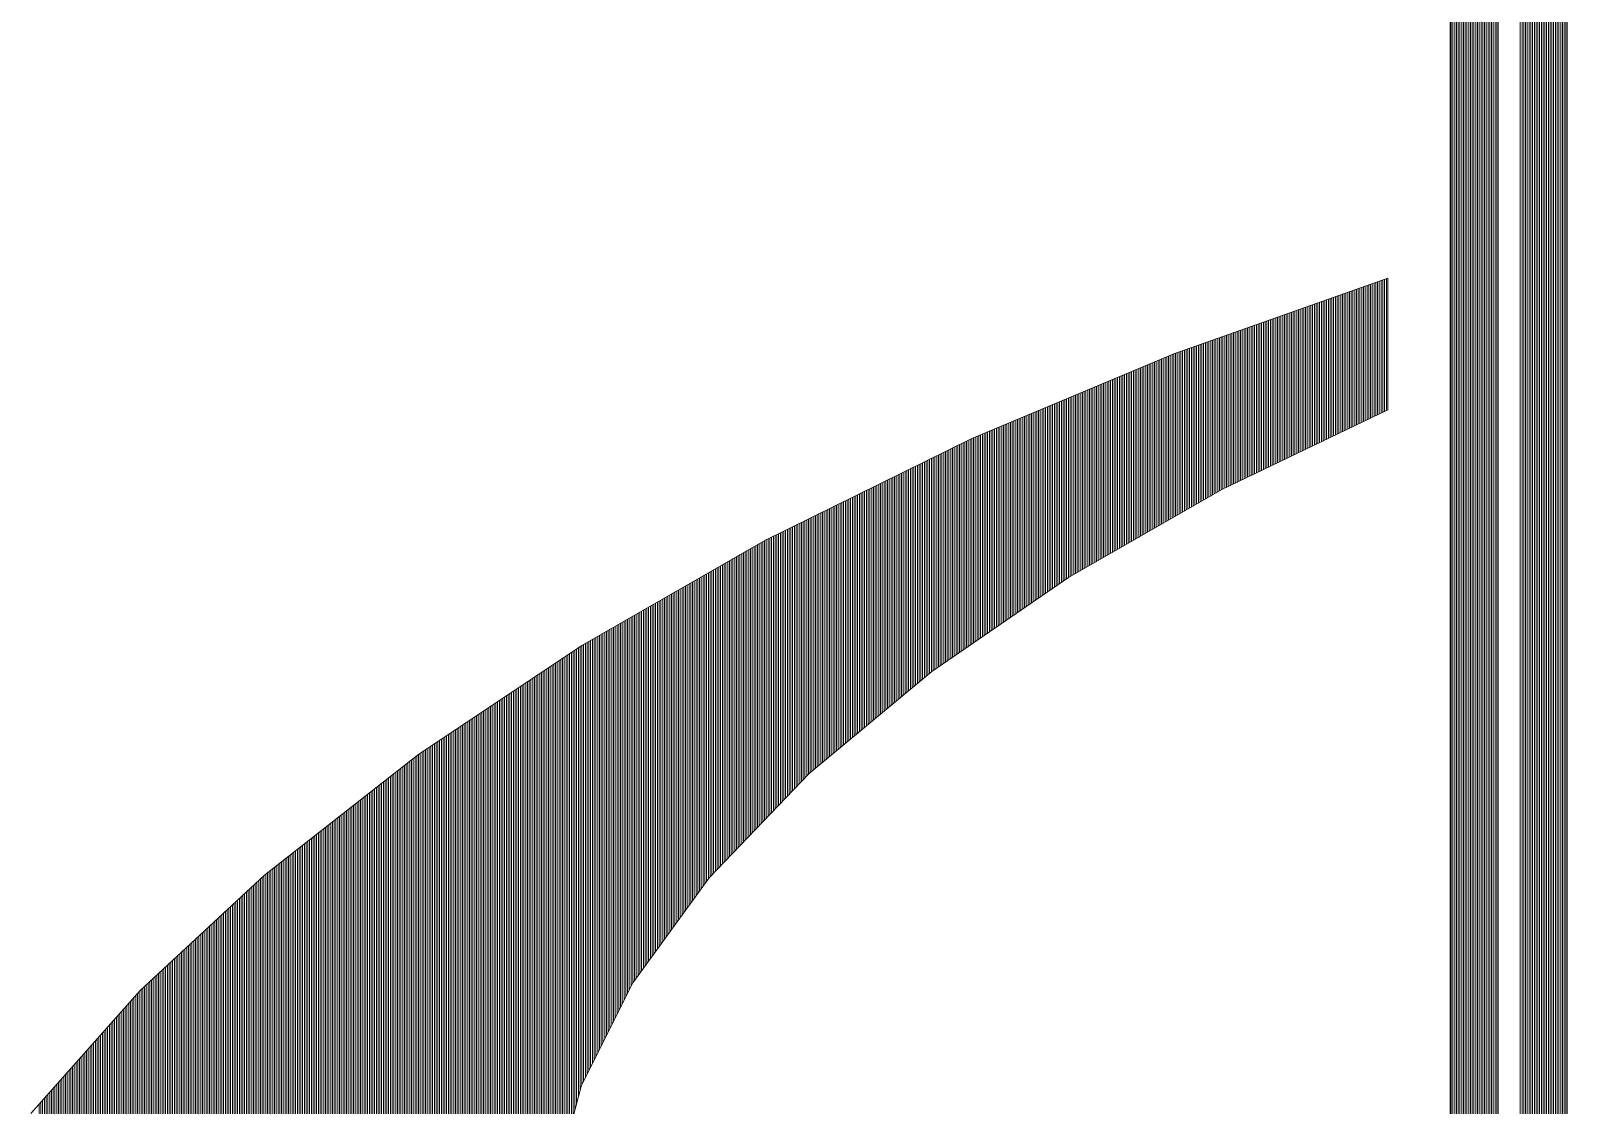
# Model space of a CAD drawing. Header units: millimetres. Extents: x 2 to 846, y 5 to 599.
# Drawn here: x 722.748 to 727.338, y 73.518 to 76.729 of the extents above; entities that cross this region are included whole.
import ezdxf

# ---------------------------------------------------------------- set-up
doc = ezdxf.new("R2010")
doc.units = ezdxf.units.MM
doc.linetypes.add('XKITLINE00', pattern=[0])
doc.layers.add('Outro tipo de objeto', color=7, linetype='Continuous', lineweight=0)

msp = doc.modelspace()

# ---------------------------------------------------------------- linework, layer by layer
at = {"layer": 'Outro tipo de objeto', "color": 5, "linetype": 'XKITLINE00', "lineweight": 0}
for p, q in [((727.3285, 70.2245), (727.3285, 82.806)), ((727.3338, 70.2255), (727.3338, 82.8091)), ((727.3377, 82.8113), (727.3377, 70.2261)), ((727.2498, 70.2111), (727.2498, 82.7605)), ((727.2551, 70.212), (727.2551, 82.7635)), ((727.2603, 70.2129), (727.2603, 82.7665)), ((727.2656, 70.2138), (727.2656, 82.7696)), ((727.2708, 70.2147), (727.2708, 82.7726)), ((727.2761, 70.2155), (727.2761, 82.7757)), ((727.2813, 70.2164), (727.2813, 82.7787)), ((727.2866, 70.2173), (727.2866, 82.7817)), ((727.2918, 70.2182), (727.2918, 82.7848)), ((727.297, 70.2191), (727.297, 82.7878)), ((727.3023, 70.22), (727.3023, 82.7908)), ((727.3075, 70.2209), (727.3075, 82.7939)), ((727.3128, 70.2218), (727.3128, 82.7969)), ((727.318, 70.2227), (727.318, 82.7999)), ((727.3233, 70.2236), (727.3233, 82.803)), ((727.1974, 82.7301), (727.1974, 70.2025)), ((727.2026, 70.2033), (727.2026, 82.7332)), ((727.2078, 70.2042), (727.2078, 82.7362)), ((727.2131, 70.205), (727.2131, 82.7392)), ((727.2183, 70.2059), (727.2183, 82.7423)), ((727.2236, 70.2068), (727.2236, 82.7453)), ((727.2288, 70.2076), (727.2288, 82.7483)), ((727.2341, 70.2085), (727.2341, 82.7514)), ((727.2393, 70.2094), (727.2393, 82.7544)), ((727.2446, 70.2102), (727.2446, 82.7574)), ((727.0905, 70.1856), (727.0905, 82.6683)), ((727.0958, 70.1864), (727.0958, 82.6713)), ((727.101, 70.1872), (727.101, 82.6744)), ((727.1062, 70.188), (727.1062, 82.6774)), ((727.1115, 70.1888), (727.1115, 82.6804)), ((727.1167, 70.1897), (727.1167, 82.6835)), ((727.122, 70.1905), (727.122, 82.6865)), ((727.1272, 70.1913), (727.1272, 82.6895)), ((727.1311, 82.6918), (727.1311, 70.1919)), ((727.0118, 70.1738), (727.0118, 82.6227)), ((727.017, 70.1746), (727.017, 82.6258)), ((727.0223, 70.1753), (727.0223, 82.6288)), ((727.0275, 70.1761), (727.0275, 82.6318)), ((727.0328, 70.1769), (727.0328, 82.6349)), ((727.038, 70.1777), (727.038, 82.6379)), ((727.0433, 70.1785), (727.0433, 82.641)), ((727.0485, 70.1792), (727.0485, 82.644)), ((727.0538, 70.18), (727.0538, 82.647)), ((727.059, 70.1808), (727.059, 82.6501)), ((727.0643, 70.1816), (727.0643, 82.6531)), ((727.0695, 70.1824), (727.0695, 82.6561)), ((727.0748, 70.1832), (727.0748, 82.6592)), ((727.08, 70.184), (727.08, 82.6622)), ((727.0853, 70.1848), (727.0853, 82.6652)), ((726.9876, 82.6087), (726.9876, 70.1703)), ((726.9908, 70.1685), (726.9908, 82.6106)), ((726.9961, 70.1715), (726.9961, 82.6136)), ((727.0013, 70.1723), (727.0013, 82.6167)), ((727.0066, 70.173), (727.0066, 82.6197))]:
    msp.add_line(p, q, dxfattribs=at)
at = {"layer": 'Outro tipo de objeto', "color": 1, "linetype": 'XKITLINE00', "lineweight": 0}
for p, q in [((726.1627, 75.763), (726.8017, 75.9894)), ((726.7342, 75.5633), (726.7342, 75.9655)), ((726.7395, 75.5659), (726.7395, 75.9673)), ((726.7447, 75.5684), (726.7447, 75.9692)), ((726.75, 75.5709), (726.75, 75.971)), ((726.7552, 75.5734), (726.7552, 75.9729)), ((726.7605, 75.5759), (726.7605, 75.9748)), ((726.7657, 75.5785), (726.7657, 75.9766)), ((726.7657, 75.9766), (726.7657, 75.9766)), ((726.7709, 75.581), (726.7709, 75.9785)), ((726.7762, 75.5835), (726.7762, 75.9803)), ((726.7814, 75.586), (726.7814, 75.9822)), ((726.7867, 75.5885), (726.7867, 75.9841)), ((726.7919, 75.591), (726.7919, 75.9859)), ((726.7972, 75.5936), (726.7972, 75.9878)), ((726.7972, 75.9878), (726.7972, 75.9878)), ((726.8017, 75.9894), (726.8017, 75.5957)), ((726.8017, 75.9894), (726.8017, 75.5957)), ((726.603, 75.5004), (726.603, 75.919)), ((726.6083, 75.5029), (726.6083, 75.9209)), ((726.6135, 75.5054), (726.6135, 75.9227)), ((726.6188, 75.5079), (726.6188, 75.9246)), ((726.624, 75.5104), (726.624, 75.9264)), ((726.6293, 75.513), (726.6293, 75.9283)), ((726.6345, 75.5155), (726.6345, 75.9302)), ((726.6398, 75.518), (726.6398, 75.932)), ((726.645, 75.5205), (726.645, 75.9339)), ((726.6503, 75.523), (726.6503, 75.9357)), ((726.6555, 75.5255), (726.6555, 75.9376)), ((726.6608, 75.5281), (726.6608, 75.9394)), ((726.6608, 75.9394), (726.6608, 75.9394)), ((726.666, 75.5306), (726.666, 75.9413)), ((726.6713, 75.5331), (726.6713, 75.9432)), ((726.6765, 75.5356), (726.6765, 75.945)), ((726.6817, 75.5381), (726.6817, 75.9469)), ((726.687, 75.5407), (726.687, 75.9487)), ((726.6922, 75.5432), (726.6922, 75.9506)), ((726.6975, 75.5457), (726.6975, 75.9525)), ((726.7027, 75.5482), (726.7027, 75.9543)), ((726.708, 75.5507), (726.708, 75.9562)), ((726.7132, 75.5533), (726.7132, 75.958)), ((726.7185, 75.5558), (726.7185, 75.9599)), ((726.7237, 75.5583), (726.7237, 75.9618)), ((726.729, 75.5608), (726.729, 75.9636)), ((726.4771, 75.4399), (726.4771, 75.8744)), ((726.4824, 75.4424), (726.4824, 75.8762)), ((726.4876, 75.4449), (726.4876, 75.8781)), ((726.4929, 75.4475), (726.4929, 75.88)), ((726.4981, 75.45), (726.4981, 75.8818)), ((726.5034, 75.8837), (726.5034, 75.8837)), ((726.5034, 75.4525), (726.5034, 75.8837)), ((726.5086, 75.455), (726.5086, 75.8855)), ((726.5138, 75.8874), (726.5138, 75.8874)), ((726.5138, 75.4575), (726.5138, 75.8874)), ((726.5191, 75.46), (726.5191, 75.8893)), ((726.5191, 75.8893), (726.5191, 75.8893)), ((726.5243, 75.4626), (726.5243, 75.8911)), ((726.5296, 75.4651), (726.5296, 75.893)), ((726.5348, 75.4676), (726.5348, 75.8948)), ((726.5401, 75.4701), (726.5401, 75.8967)), ((726.5453, 75.8986), (726.5453, 75.8986)), ((726.5453, 75.4726), (726.5453, 75.8986)), ((726.5506, 75.4752), (726.5506, 75.9004)), ((726.5506, 75.9004), (726.5506, 75.9004)), ((726.5558, 75.4777), (726.5558, 75.9023)), ((726.5611, 75.4802), (726.5611, 75.9041)), ((726.5663, 75.4827), (726.5663, 75.906)), ((726.5663, 75.906), (726.5663, 75.906)), ((726.5716, 75.4852), (726.5716, 75.9078)), ((726.5768, 75.4878), (726.5768, 75.9097)), ((726.5821, 75.4903), (726.5821, 75.9116)), ((726.5873, 75.4928), (726.5873, 75.9134)), ((726.5926, 75.4953), (726.5926, 75.9153)), ((726.5978, 75.4978), (726.5978, 75.9171)), ((726.3459, 75.3769), (726.3459, 75.8279)), ((726.3512, 75.3794), (726.3512, 75.8298)), ((726.3564, 75.382), (726.3564, 75.8316)), ((726.3617, 75.3845), (726.3617, 75.8335)), ((726.3669, 75.387), (726.3669, 75.8354)), ((726.3722, 75.8372), (726.3722, 75.8372)), ((726.3722, 75.3895), (726.3722, 75.8372)), ((726.3774, 75.392), (726.3774, 75.8391)), ((726.3827, 75.8409), (726.3827, 75.8409)), ((726.3827, 75.3945), (726.3827, 75.8409)), ((726.3879, 75.3971), (726.3879, 75.8428)), ((726.3932, 75.3996), (726.3932, 75.8446)), ((726.3984, 75.4021), (726.3984, 75.8465)), ((726.4037, 75.4046), (726.4037, 75.8484)), ((726.4089, 75.4071), (726.4089, 75.8502)), ((726.4142, 75.4097), (726.4142, 75.8521)), ((726.4194, 75.4122), (726.4194, 75.8539)), ((726.4246, 75.4147), (726.4246, 75.8558)), ((726.4299, 75.4172), (726.4299, 75.8577)), ((726.4351, 75.4197), (726.4351, 75.8595)), ((726.4404, 75.4223), (726.4404, 75.8614)), ((726.4456, 75.4248), (726.4456, 75.8632)), ((726.4509, 75.4273), (726.4509, 75.8651)), ((726.4561, 75.4298), (726.4561, 75.867)), ((726.4614, 75.4323), (726.4614, 75.8688)), ((726.4666, 75.4349), (726.4666, 75.8707)), ((726.4719, 75.4374), (726.4719, 75.8725)), ((726.2148, 75.3054), (726.2148, 75.7814)), ((726.22, 75.3084), (726.22, 75.7833)), ((726.2253, 75.3114), (726.2253, 75.7852)), ((726.2305, 75.787), (726.2305, 75.787)), ((726.2305, 75.3145), (726.2305, 75.787)), ((726.2358, 75.3175), (726.2358, 75.7889)), ((726.241, 75.3205), (726.241, 75.7907)), ((726.2463, 75.3235), (726.2463, 75.7926)), ((726.2515, 75.3265), (726.2515, 75.7945)), ((726.2567, 75.3295), (726.2567, 75.7963)), ((726.262, 75.3325), (726.262, 75.7982)), ((726.2672, 75.3355), (726.2672, 75.8)), ((726.2672, 75.8), (726.2672, 75.8)), ((726.2725, 75.3385), (726.2725, 75.8019)), ((726.2777, 75.3415), (726.2777, 75.8037)), ((726.283, 75.3446), (726.283, 75.8056)), ((726.2882, 75.3476), (726.2882, 75.8075)), ((726.2935, 75.3506), (726.2935, 75.8093)), ((726.2987, 75.3536), (726.2987, 75.8112)), ((726.2987, 75.8112), (726.2987, 75.8112)), ((726.304, 75.3566), (726.304, 75.813)), ((726.304, 75.813), (726.304, 75.813)), ((726.3092, 75.3593), (726.3092, 75.8149)), ((726.3145, 75.8168), (726.3145, 75.8168)), ((726.3145, 75.3618), (726.3145, 75.8168)), ((726.3197, 75.3643), (726.3197, 75.8186)), ((726.325, 75.3668), (726.325, 75.8205)), ((726.325, 75.8205), (726.325, 75.8205)), ((726.3302, 75.3694), (726.3302, 75.8223)), ((726.3355, 75.3719), (726.3355, 75.8242)), ((726.3407, 75.3744), (726.3407, 75.8261)), ((725.5588, 75.51), (726.1627, 75.763)), ((726.0993, 75.2392), (726.0993, 75.7365)), ((726.1046, 75.2422), (726.1046, 75.7386)), ((726.1098, 75.2452), (726.1098, 75.7408)), ((726.1151, 75.2482), (726.1151, 75.743)), ((726.1203, 75.7452), (726.1203, 75.7452)), ((726.1203, 75.2513), (726.1203, 75.7452)), ((726.1256, 75.2543), (726.1256, 75.7474)), ((726.1308, 75.2573), (726.1308, 75.7496)), ((726.1361, 75.2603), (726.1361, 75.7518)), ((726.1413, 75.2633), (726.1413, 75.754)), ((726.1466, 75.2663), (726.1466, 75.7562)), ((726.1518, 75.2693), (726.1518, 75.7584)), ((726.1571, 75.2723), (726.1571, 75.7606)), ((726.1623, 75.2753), (726.1623, 75.7628)), ((726.1676, 75.2783), (726.1676, 75.7647)), ((726.1728, 75.2814), (726.1728, 75.7666)), ((726.178, 75.2844), (726.178, 75.7684)), ((726.178, 75.7684), (726.178, 75.7684)), ((726.1833, 75.2874), (726.1833, 75.7703)), ((726.1885, 75.2904), (726.1885, 75.7721)), ((726.1938, 75.2934), (726.1938, 75.774)), ((726.199, 75.2964), (726.199, 75.7759)), ((726.2043, 75.2994), (726.2043, 75.7777)), ((726.2095, 75.3024), (726.2095, 75.7796)), ((725.9892, 75.176), (725.9892, 75.6903)), ((725.9944, 75.179), (725.9944, 75.6925)), ((725.9996, 75.182), (725.9996, 75.6947)), ((726.0049, 75.1851), (726.0049, 75.6969)), ((726.0101, 75.1881), (726.0101, 75.6991)), ((726.0154, 75.1911), (726.0154, 75.7013)), ((726.0206, 75.1941), (726.0206, 75.7035)), ((726.0259, 75.1971), (726.0259, 75.7057)), ((726.0311, 75.2001), (726.0311, 75.7079)), ((726.0364, 75.2031), (726.0364, 75.7101)), ((726.0416, 75.2061), (726.0416, 75.7123)), ((726.0469, 75.2091), (726.0469, 75.7145)), ((726.0521, 75.2121), (726.0521, 75.7167)), ((726.0574, 75.2151), (726.0574, 75.7189)), ((726.0626, 75.2182), (726.0626, 75.7211)), ((726.0679, 75.2212), (726.0679, 75.7233)), ((726.0731, 75.2242), (726.0731, 75.7255)), ((726.0784, 75.2272), (726.0784, 75.7277)), ((726.0836, 75.2302), (726.0836, 75.7299)), ((726.0888, 75.2332), (726.0888, 75.7321)), ((726.0941, 75.2362), (726.0941, 75.7343)), ((725.879, 75.1128), (725.879, 75.6441)), ((725.8842, 75.1158), (725.8842, 75.6463)), ((725.8895, 75.1188), (725.8895, 75.6485)), ((725.8947, 75.1219), (725.8947, 75.6507)), ((725.9, 75.1249), (725.9, 75.6529)), ((725.9052, 75.1279), (725.9052, 75.6551)), ((725.9105, 75.1309), (725.9105, 75.6573)), ((725.9105, 75.6573), (725.9105, 75.6573)), ((725.9157, 75.1339), (725.9157, 75.6595)), ((725.9209, 75.1369), (725.9209, 75.6617)), ((725.9262, 75.1399), (725.9262, 75.6639)), ((725.9314, 75.1429), (725.9314, 75.6661)), ((725.9367, 75.1459), (725.9367, 75.6683)), ((725.9419, 75.1489), (725.9419, 75.6705)), ((725.9472, 75.1519), (725.9472, 75.6727)), ((725.9524, 75.155), (725.9524, 75.6749)), ((725.9577, 75.158), (725.9577, 75.6771)), ((725.9629, 75.6793), (725.9629, 75.6793)), ((725.9629, 75.161), (725.9629, 75.6793)), ((725.9682, 75.164), (725.9682, 75.6815)), ((725.9734, 75.167), (725.9734, 75.6837)), ((725.9787, 75.17), (725.9787, 75.6859)), ((725.9839, 75.173), (725.9839, 75.6881)), ((725.7688, 75.0408), (725.7688, 75.598)), ((725.774, 75.6002), (725.774, 75.6002)), ((725.774, 75.0444), (725.774, 75.6002)), ((725.7793, 75.048), (725.7793, 75.6024)), ((725.7845, 75.0516), (725.7845, 75.6046)), ((725.7898, 75.0552), (725.7898, 75.6067)), ((725.795, 75.0588), (725.795, 75.6089)), ((725.8003, 75.0624), (725.8003, 75.6111)), ((725.8055, 75.066), (725.8055, 75.6133)), ((725.8108, 75.0696), (725.8108, 75.6155)), ((725.816, 75.0732), (725.816, 75.6177)), ((725.8213, 75.0768), (725.8213, 75.6199)), ((725.8265, 75.0804), (725.8265, 75.6221)), ((725.8317, 75.084), (725.8317, 75.6243)), ((725.837, 75.0876), (725.837, 75.6265)), ((725.8422, 75.0912), (725.8422, 75.6287)), ((725.8475, 75.0948), (725.8475, 75.6309)), ((725.8527, 75.0978), (725.8527, 75.6331)), ((725.858, 75.1008), (725.858, 75.6353)), ((725.8632, 75.1038), (725.8632, 75.6375)), ((725.8685, 75.1068), (725.8685, 75.6397)), ((725.8737, 75.1098), (725.8737, 75.6419)), ((725.6586, 74.9652), (725.6586, 75.5518)), ((725.6638, 74.9688), (725.6638, 75.554)), ((725.6691, 74.9724), (725.6691, 75.5562)), ((725.6743, 75.5584), (725.6743, 75.5584)), ((725.6743, 74.976), (725.6743, 75.5584)), ((725.6796, 74.9796), (725.6796, 75.5606)), ((725.6848, 74.9832), (725.6848, 75.5628)), ((725.6901, 74.9868), (725.6901, 75.565)), ((725.6953, 74.9904), (725.6953, 75.5672)), ((725.7006, 74.994), (725.7006, 75.5694)), ((725.7058, 74.9976), (725.7058, 75.5716)), ((725.7111, 75.0012), (725.7111, 75.5738)), ((725.7163, 75.0048), (725.7163, 75.576)), ((725.7216, 75.0084), (725.7216, 75.5782)), ((725.7268, 75.012), (725.7268, 75.5804)), ((725.7321, 75.0156), (725.7321, 75.5826)), ((725.7373, 75.0192), (725.7373, 75.5848)), ((725.7426, 75.0228), (725.7426, 75.587)), ((725.7478, 75.0264), (725.7478, 75.5892)), ((725.753, 75.03), (725.753, 75.5914)), ((725.7583, 75.0336), (725.7583, 75.5936)), ((725.7635, 75.0372), (725.7635, 75.5958)), ((726.8017, 75.5957), (726.3058, 75.3576)), ((724.9402, 75.2059), (725.5588, 75.51)), ((725.5537, 74.8931), (725.5537, 75.5075)), ((725.5589, 74.8967), (725.5589, 75.51)), ((725.5642, 74.9003), (725.5642, 75.5122)), ((725.5694, 74.9039), (725.5694, 75.5144)), ((725.5746, 74.9075), (725.5746, 75.5166)), ((725.5799, 74.9111), (725.5799, 75.5188)), ((725.5851, 74.9147), (725.5851, 75.521)), ((725.5904, 74.9183), (725.5904, 75.5232)), ((725.5956, 74.9219), (725.5956, 75.5254)), ((725.6009, 74.9255), (725.6009, 75.5276)), ((725.6061, 74.9291), (725.6061, 75.5298)), ((725.6114, 74.9327), (725.6114, 75.532)), ((725.6166, 74.9363), (725.6166, 75.5342)), ((725.6219, 74.9399), (725.6219, 75.5364)), ((725.6271, 74.9436), (725.6271, 75.5386)), ((725.6324, 74.9472), (725.6324, 75.5408)), ((725.6376, 74.9508), (725.6376, 75.543)), ((725.6429, 74.9544), (725.6429, 75.5452)), ((725.6481, 74.958), (725.6481, 75.5474)), ((725.6534, 74.9616), (725.6534, 75.5496)), ((725.4592, 74.8283), (725.4592, 75.461)), ((725.4592, 75.461), (725.4592, 75.461)), ((725.4645, 74.8319), (725.4645, 75.4636)), ((725.4697, 74.8355), (725.4697, 75.4662)), ((725.475, 74.8391), (725.475, 75.4688)), ((725.4802, 74.8427), (725.4802, 75.4713)), ((725.4855, 74.8463), (725.4855, 75.4739)), ((725.4907, 74.8499), (725.4907, 75.4765)), ((725.4907, 75.4765), (725.4907, 75.4765)), ((725.4959, 74.8535), (725.4959, 75.4791)), ((725.5012, 74.8571), (725.5012, 75.4817)), ((725.5064, 74.8607), (725.5064, 75.4842)), ((725.5117, 74.8643), (725.5117, 75.4868)), ((725.5169, 74.8679), (725.5169, 75.4894)), ((725.5222, 74.8715), (725.5222, 75.492)), ((725.5274, 74.8751), (725.5274, 75.4946)), ((725.5327, 74.8787), (725.5327, 75.4971)), ((725.5379, 74.8823), (725.5379, 75.4997)), ((725.5432, 74.8859), (725.5432, 75.5023)), ((725.5484, 74.8895), (725.5484, 75.5049)), ((725.5484, 75.5049), (725.5484, 75.5049)), ((725.3648, 74.7526), (725.3648, 75.4146)), ((725.3648, 75.4146), (725.3648, 75.4146)), ((725.37, 74.7569), (725.37, 75.4172)), ((725.3753, 74.7613), (725.3753, 75.4198)), ((725.3805, 74.7657), (725.3805, 75.4223)), ((725.3858, 74.77), (725.3858, 75.4249)), ((725.391, 74.7744), (725.391, 75.4275)), ((725.3963, 74.7788), (725.3963, 75.4301)), ((725.4015, 74.7832), (725.4015, 75.4326)), ((725.4015, 75.4326), (725.4015, 75.4326)), ((725.4067, 74.7875), (725.4067, 75.4352)), ((725.4067, 75.4352), (725.4067, 75.4352)), ((725.412, 74.7919), (725.412, 75.4378)), ((725.4172, 74.7963), (725.4172, 75.4404)), ((725.4172, 75.4404), (725.4172, 75.4404)), ((725.4225, 74.8007), (725.4225, 75.443)), ((725.4277, 74.805), (725.4277, 75.4455)), ((725.4277, 75.4455), (725.4277, 75.4455)), ((725.433, 74.8094), (725.433, 75.4481)), ((725.4382, 74.8138), (725.4382, 75.4507)), ((725.4435, 74.8175), (725.4435, 75.4533)), ((725.4487, 74.8211), (725.4487, 75.4559)), ((725.454, 74.8247), (725.454, 75.4584)), ((725.2703, 74.6738), (725.2703, 75.3682)), ((725.2756, 74.6782), (725.2756, 75.3707)), ((725.2808, 74.6826), (725.2808, 75.3733)), ((725.2861, 74.687), (725.2861, 75.3759)), ((725.2913, 74.6913), (725.2913, 75.3785)), ((725.2966, 74.6957), (725.2966, 75.3811)), ((725.2966, 75.3811), (725.2966, 75.3811)), ((725.3018, 74.7001), (725.3018, 75.3836)), ((725.3071, 74.7044), (725.3071, 75.3862)), ((725.3123, 74.7088), (725.3123, 75.3888)), ((725.3176, 74.7132), (725.3176, 75.3914)), ((725.3228, 74.7176), (725.3228, 75.394)), ((725.328, 74.7219), (725.328, 75.3965)), ((725.3333, 74.7263), (725.3333, 75.3991)), ((725.3385, 74.7307), (725.3385, 75.4017)), ((725.3438, 74.7351), (725.3438, 75.4043)), ((725.3438, 75.4043), (725.3438, 75.4043)), ((725.349, 74.7394), (725.349, 75.4069)), ((725.3543, 74.7438), (725.3543, 75.4094)), ((725.3595, 74.7482), (725.3595, 75.412)), ((725.1811, 74.5995), (725.1811, 75.3243)), ((725.1864, 74.6039), (725.1864, 75.3269)), ((725.1916, 74.6082), (725.1916, 75.3295)), ((725.1916, 75.3295), (725.1916, 75.3295)), ((725.1969, 74.6126), (725.1969, 75.3321)), ((725.1969, 75.3321), (725.1969, 75.3321)), ((725.2021, 74.617), (725.2021, 75.3346)), ((725.2074, 74.6213), (725.2074, 75.3372)), ((725.2074, 75.3372), (725.2074, 75.3372)), ((725.2126, 74.6257), (725.2126, 75.3398)), ((725.2179, 74.6301), (725.2179, 75.3424)), ((725.2179, 75.3424), (725.2179, 75.3424)), ((725.2231, 74.6345), (725.2231, 75.3449)), ((725.2231, 75.3449), (725.2231, 75.3449)), ((725.2284, 74.6388), (725.2284, 75.3475)), ((725.2336, 74.6432), (725.2336, 75.3501)), ((725.2336, 75.3501), (725.2336, 75.3501)), ((725.2388, 74.6476), (725.2388, 75.3527)), ((725.2441, 74.652), (725.2441, 75.3553)), ((725.2493, 74.6563), (725.2493, 75.3578)), ((725.2546, 74.6607), (725.2546, 75.3604)), ((725.2598, 74.6651), (725.2598, 75.363)), ((725.2651, 74.6695), (725.2651, 75.3656)), ((726.3058, 75.3576), (725.8474, 75.0947)), ((725.0867, 74.5208), (725.0867, 75.2779)), ((725.0867, 75.2779), (725.0867, 75.2779)), ((725.0919, 74.5251), (725.0919, 75.2805)), ((725.0972, 74.5295), (725.0972, 75.283)), ((725.1024, 74.5339), (725.1024, 75.2856)), ((725.1077, 74.5382), (725.1077, 75.2882)), ((725.1129, 74.5426), (725.1129, 75.2908)), ((725.1182, 74.547), (725.1182, 75.2934)), ((725.1182, 75.2934), (725.1182, 75.2934)), ((725.1234, 75.2959), (725.1234, 75.2959)), ((725.1234, 74.5514), (725.1234, 75.2959)), ((725.1234, 75.2959), (725.1234, 75.2959)), ((725.1287, 75.2985), (725.1287, 75.2985)), ((725.1287, 74.5557), (725.1287, 75.2985)), ((725.1339, 74.5601), (725.1339, 75.3011)), ((725.1339, 75.3011), (725.1339, 75.3011)), ((725.1392, 74.5645), (725.1392, 75.3037)), ((725.1444, 74.5689), (725.1444, 75.3063)), ((725.1496, 74.5732), (725.1496, 75.3088)), ((725.1549, 74.5776), (725.1549, 75.3114)), ((725.1549, 75.3114), (725.1549, 75.3114)), ((725.1601, 74.582), (725.1601, 75.314)), ((725.1654, 74.5864), (725.1654, 75.3166)), ((725.1706, 74.5907), (725.1706, 75.3192)), ((725.1759, 74.5951), (725.1759, 75.3217)), ((724.9922, 74.4252), (724.9922, 75.2315)), ((724.9975, 74.4306), (724.9975, 75.234)), ((724.9975, 75.234), (724.9975, 75.234)), ((725.0027, 74.4361), (725.0027, 75.2366)), ((725.008, 74.4416), (725.008, 75.2392)), ((725.0132, 74.4471), (725.0132, 75.2418)), ((725.0185, 74.4525), (725.0185, 75.2444)), ((725.0185, 75.2444), (725.0185, 75.2444)), ((725.0237, 74.458), (725.0237, 75.2469)), ((725.029, 74.4635), (725.029, 75.2495)), ((725.0342, 74.469), (725.0342, 75.2521)), ((725.0395, 75.2547), (725.0395, 75.2547)), ((725.0395, 74.4744), (725.0395, 75.2547)), ((725.0447, 75.2572), (725.0447, 75.2572)), ((725.0447, 74.4799), (725.0447, 75.2572)), ((725.05, 74.4854), (725.05, 75.2598)), ((725.05, 75.2598), (725.05, 75.2598)), ((725.0552, 75.2624), (725.0552, 75.2624)), ((725.0552, 74.4909), (725.0552, 75.2624)), ((725.0605, 74.4963), (725.0605, 75.265)), ((725.0657, 74.5018), (725.0657, 75.2676)), ((725.0709, 74.5073), (725.0709, 75.2701)), ((725.0762, 74.512), (725.0762, 75.2727)), ((725.0814, 75.2753), (725.0814, 75.2753)), ((725.0814, 74.5164), (725.0814, 75.2753)), ((725.0814, 75.2753), (725.0814, 75.2753)), ((724.3935, 74.8918), (724.9402, 75.2059)), ((724.903, 75.1845), (724.903, 75.1845)), ((724.903, 74.3321), (724.903, 75.1845)), ((724.903, 75.1845), (724.903, 75.1845)), ((724.9083, 74.3376), (724.9083, 75.1875)), ((724.9083, 75.1875), (724.9083, 75.1875)), ((724.9135, 74.3431), (724.9135, 75.1906)), ((724.9135, 75.1906), (724.9135, 75.1906)), ((724.9188, 74.3485), (724.9188, 75.1936)), ((724.924, 74.354), (724.924, 75.1966)), ((724.9293, 74.3595), (724.9293, 75.1996)), ((724.9293, 75.1996), (724.9293, 75.1996)), ((724.9345, 74.365), (724.9345, 75.2026)), ((724.9398, 74.3704), (724.9398, 75.2056)), ((724.945, 74.3759), (724.945, 75.2082)), ((724.945, 75.2082), (724.945, 75.2082)), ((724.9503, 75.2108), (724.9503, 75.2108)), ((724.9503, 74.3814), (724.9503, 75.2108)), ((724.9555, 74.3869), (724.9555, 75.2134)), ((724.9555, 75.2134), (724.9555, 75.2134)), ((724.9608, 74.3923), (724.9608, 75.216)), ((724.966, 74.3978), (724.966, 75.2186)), ((724.966, 75.2186), (724.966, 75.2186)), ((724.9713, 74.4033), (724.9713, 75.2211)), ((724.9765, 74.4088), (724.9765, 75.2237)), ((724.9817, 74.4142), (724.9817, 75.2263)), ((724.987, 74.4197), (724.987, 75.2289)), ((724.8243, 74.25), (724.8243, 75.1393)), ((724.8296, 74.2555), (724.8296, 75.1423)), ((724.8296, 75.1423), (724.8296, 75.1423)), ((724.8348, 74.261), (724.8348, 75.1453)), ((724.8348, 75.1453), (724.8348, 75.1453)), ((724.8401, 74.2664), (724.8401, 75.1483)), ((724.8401, 75.1483), (724.8401, 75.1483)), ((724.8453, 74.2719), (724.8453, 75.1514)), ((724.8453, 75.1514), (724.8453, 75.1514)), ((724.8506, 74.2774), (724.8506, 75.1544)), ((724.8506, 75.1544), (724.8506, 75.1544)), ((724.8558, 75.1574), (724.8558, 75.1574)), ((724.8558, 74.2829), (724.8558, 75.1574)), ((724.8611, 75.1604), (724.8611, 75.1604)), ((724.8611, 74.2883), (724.8611, 75.1604)), ((724.8611, 75.1604), (724.8611, 75.1604)), ((724.8663, 75.1634), (724.8663, 75.1634)), ((724.8663, 74.2938), (724.8663, 75.1634)), ((724.8663, 75.1634), (724.8663, 75.1634)), ((724.8716, 74.2993), (724.8716, 75.1664)), ((724.8768, 74.3048), (724.8768, 75.1694)), ((724.8768, 75.1694), (724.8768, 75.1694)), ((724.8821, 75.1725), (724.8821, 75.1725)), ((724.8821, 74.3102), (724.8821, 75.1725)), ((724.8873, 75.1755), (724.8873, 75.1755)), ((724.8873, 74.3157), (724.8873, 75.1755)), ((724.8873, 75.1755), (724.8873, 75.1755)), ((724.8926, 74.3212), (724.8926, 75.1785)), ((724.8978, 75.1815), (724.8978, 75.1815)), ((724.8978, 74.3266), (724.8978, 75.1815)), ((724.8978, 75.1815), (724.8978, 75.1815)), ((724.7456, 74.1585), (724.7456, 75.0941)), ((724.7456, 75.0941), (724.7456, 75.0941)), ((724.7509, 75.0971), (724.7509, 75.0971)), ((724.7509, 74.1657), (724.7509, 75.0971)), ((724.7561, 74.1729), (724.7561, 75.1001)), ((724.7561, 75.1001), (724.7561, 75.1001)), ((724.7614, 74.1801), (724.7614, 75.1031)), ((724.7666, 74.1873), (724.7666, 75.1061)), ((724.7666, 75.1061), (724.7666, 75.1061)), ((724.7719, 74.1945), (724.7719, 75.1092)), ((724.7719, 75.1092), (724.7719, 75.1092)), ((724.7771, 74.2008), (724.7771, 75.1122)), ((724.7824, 74.2062), (724.7824, 75.1152)), ((724.7824, 75.1152), (724.7824, 75.1152)), ((724.7876, 75.1182), (724.7876, 75.1182)), ((724.7876, 74.2117), (724.7876, 75.1182)), ((724.7876, 75.1182), (724.7876, 75.1182)), ((724.7929, 74.2172), (724.7929, 75.1212)), ((724.7981, 74.2226), (724.7981, 75.1242)), ((724.7981, 75.1242), (724.7981, 75.1242)), ((724.8034, 74.2281), (724.8034, 75.1272)), ((724.8086, 74.2336), (724.8086, 75.1303)), ((724.8138, 74.2391), (724.8138, 75.1333)), ((724.8138, 75.1333), (724.8138, 75.1333)), ((724.8191, 75.1363), (724.8191, 75.1363)), ((724.8191, 74.2445), (724.8191, 75.1363)), ((725.8474, 75.0947), (725.4392, 74.8146)), ((724.6669, 75.0489), (724.6669, 75.0489)), ((724.6669, 74.0505), (724.6669, 75.0489)), ((724.6669, 75.0489), (724.6669, 75.0489)), ((724.6722, 75.0519), (724.6722, 75.0519)), ((724.6722, 74.0577), (724.6722, 75.0519)), ((724.6774, 74.0649), (724.6774, 75.0549)), ((724.6827, 75.0579), (724.6827, 75.0579)), ((724.6827, 74.0721), (724.6827, 75.0579)), ((724.6827, 75.0579), (724.6827, 75.0579)), ((724.6879, 75.0609), (724.6879, 75.0609)), ((724.6879, 74.0793), (724.6879, 75.0609)), ((724.6932, 75.0639), (724.6932, 75.0639)), ((724.6932, 74.0865), (724.6932, 75.0639)), ((724.6984, 74.0937), (724.6984, 75.0669)), ((724.6984, 75.0669), (724.6984, 75.0669)), ((724.7037, 74.1009), (724.7037, 75.07)), ((724.7089, 74.1081), (724.7089, 75.073)), ((724.7142, 74.1153), (724.7142, 75.076)), ((724.7194, 74.1225), (724.7194, 75.079)), ((724.7246, 74.1297), (724.7246, 75.082)), ((724.7299, 74.1369), (724.7299, 75.085)), ((724.7299, 75.085), (724.7299, 75.085)), ((724.7351, 75.088), (724.7351, 75.088)), ((724.7351, 74.1441), (724.7351, 75.088)), ((724.7404, 74.1513), (724.7404, 75.0911)), ((724.7404, 75.0911), (724.7404, 75.0911)), ((724.583, 73.9352), (724.583, 75.0006)), ((724.5882, 75.0036), (724.5882, 75.0036)), ((724.5882, 73.9424), (724.5882, 75.0036)), ((724.5882, 75.0036), (724.5882, 75.0036)), ((724.5935, 73.9496), (724.5935, 75.0066)), ((724.5987, 75.0097), (724.5987, 75.0097)), ((724.5987, 73.9568), (724.5987, 75.0097)), ((724.604, 73.964), (724.604, 75.0127)), ((724.6092, 73.9712), (724.6092, 75.0157)), ((724.6145, 73.9784), (724.6145, 75.0187)), ((724.6197, 73.9856), (724.6197, 75.0217)), ((724.6197, 75.0217), (724.6197, 75.0217)), ((724.625, 73.9928), (724.625, 75.0247)), ((724.6302, 74), (724.6302, 75.0278)), ((724.6355, 74.0072), (724.6355, 75.0308)), ((724.6407, 75.0338), (724.6407, 75.0338)), ((724.6407, 74.0144), (724.6407, 75.0338)), ((724.6459, 74.0216), (724.6459, 75.0368)), ((724.6512, 74.0289), (724.6512, 75.0398)), ((724.6512, 75.0398), (724.6512, 75.0398)), ((724.6564, 74.0361), (724.6564, 75.0428)), ((724.6564, 75.0428), (724.6564, 75.0428)), ((724.6617, 75.0458), (724.6617, 75.0458)), ((724.6617, 74.0433), (724.6617, 75.0458)), ((724.5043, 73.801), (724.5043, 74.9554)), ((724.5095, 73.8115), (724.5095, 74.9584)), ((724.5095, 74.9584), (724.5095, 74.9584)), ((724.5148, 73.822), (724.5148, 74.9614)), ((724.5148, 74.9614), (724.5148, 74.9614)), ((724.52, 73.8325), (724.52, 74.9644)), ((724.52, 74.9644), (724.52, 74.9644)), ((724.5253, 73.843), (724.5253, 74.9675)), ((724.5253, 74.9675), (724.5253, 74.9675)), ((724.5305, 73.8535), (724.5305, 74.9705)), ((724.5358, 74.9735), (724.5358, 74.9735)), ((724.5358, 73.864), (724.5358, 74.9735)), ((724.541, 73.8745), (724.541, 74.9765)), ((724.5463, 73.8848), (724.5463, 74.9795)), ((724.5515, 73.892), (724.5515, 74.9825)), ((724.5515, 74.9825), (724.5515, 74.9825)), ((724.5567, 73.8992), (724.5567, 74.9855)), ((724.562, 73.9064), (724.562, 74.9886)), ((724.5672, 73.9136), (724.5672, 74.9916)), ((724.5725, 73.9208), (724.5725, 74.9946)), ((724.5725, 74.9946), (724.5725, 74.9946)), ((724.5777, 74.9976), (724.5777, 74.9976)), ((724.5777, 73.928), (724.5777, 74.9976)), ((724.4256, 74.9102), (724.4256, 74.9102)), ((724.4256, 73.6437), (724.4256, 74.9102)), ((724.4308, 73.6542), (724.4308, 74.9132)), ((724.4361, 73.6647), (724.4361, 74.9162)), ((724.4413, 74.9192), (724.4413, 74.9192)), ((724.4413, 73.6752), (724.4413, 74.9192)), ((724.4413, 74.9192), (724.4413, 74.9192)), ((724.4466, 73.6856), (724.4466, 74.9222)), ((724.4518, 73.6961), (724.4518, 74.9253)), ((724.4571, 73.7066), (724.4571, 74.9283)), ((724.4571, 74.9283), (724.4571, 74.9283)), ((724.4623, 74.9313), (724.4623, 74.9313)), ((724.4623, 73.7171), (724.4623, 74.9313)), ((724.4676, 74.9343), (724.4676, 74.9343)), ((724.4676, 73.7276), (724.4676, 74.9343)), ((724.4676, 74.9343), (724.4676, 74.9343)), ((724.4728, 73.7381), (724.4728, 74.9373)), ((724.478, 73.7486), (724.478, 74.9403)), ((724.4833, 73.7591), (724.4833, 74.9433)), ((724.4885, 73.7696), (724.4885, 74.9464)), ((724.4885, 74.9464), (724.4885, 74.9464)), ((724.4938, 73.78), (724.4938, 74.9494)), ((724.499, 73.7905), (724.499, 74.9524)), ((723.9072, 74.5671), (724.3935, 74.8918)), ((724.3521, 73.4235), (724.3521, 74.8641)), ((724.3521, 74.8641), (724.3521, 74.8641)), ((724.3574, 73.4435), (724.3574, 74.8676)), ((724.3626, 74.8711), (724.3626, 74.8711)), ((724.3626, 73.4634), (724.3626, 74.8711)), ((724.3626, 74.8711), (724.3626, 74.8711)), ((724.3679, 74.8746), (724.3679, 74.8746)), ((724.3679, 73.4834), (724.3679, 74.8746)), ((724.3731, 73.5034), (724.3731, 74.8781)), ((724.3784, 73.5233), (724.3784, 74.8816)), ((724.3836, 73.5433), (724.3836, 74.8851)), ((724.3888, 74.8886), (724.3888, 74.8886)), ((724.3888, 73.5632), (724.3888, 74.8886)), ((724.3888, 74.8886), (724.3888, 74.8886)), ((724.3941, 73.5807), (724.3941, 74.8921)), ((724.3941, 74.8921), (724.3941, 74.8921)), ((724.3993, 73.5912), (724.3993, 74.8951)), ((724.4046, 73.6017), (724.4046, 74.8981)), ((724.4098, 73.6122), (724.4098, 74.9011)), ((724.4151, 73.6227), (724.4151, 74.9041)), ((724.4203, 73.6332), (724.4203, 74.9072)), ((724.2839, 70.1882), (724.2839, 74.8186)), ((724.2892, 70.1871), (724.2892, 74.8221)), ((724.2944, 70.1859), (724.2944, 74.8256)), ((724.2944, 74.8256), (724.2944, 74.8256)), ((724.2996, 70.1848), (724.2996, 74.8291)), ((724.3049, 70.1836), (724.3049, 74.8326)), ((724.3101, 70.1825), (724.3101, 74.8361)), ((724.3101, 74.8361), (724.3101, 74.8361)), ((724.3154, 73.2838), (724.3154, 74.8396)), ((724.3154, 74.8396), (724.3154, 74.8396)), ((724.3206, 73.3037), (724.3206, 74.8431)), ((724.3259, 73.3237), (724.3259, 74.8466)), ((724.3311, 74.8501), (724.3311, 74.8501)), ((724.3311, 73.3437), (724.3311, 74.8501)), ((724.3364, 73.3636), (724.3364, 74.8536)), ((724.3364, 74.8536), (724.3364, 74.8536)), ((724.3416, 73.3836), (724.3416, 74.8571)), ((724.3469, 73.4035), (724.3469, 74.8606)), ((724.2157, 70.203), (724.2157, 74.773)), ((724.2157, 74.773), (724.2157, 74.773)), ((724.2209, 70.2019), (724.2209, 74.7765)), ((724.2262, 70.2008), (724.2262, 74.78)), ((724.2314, 70.1996), (724.2314, 74.7835)), ((724.2367, 70.1985), (724.2367, 74.787)), ((724.2367, 74.787), (724.2367, 74.787)), ((724.2419, 70.1973), (724.2419, 74.7905)), ((724.2472, 70.1962), (724.2472, 74.7941)), ((724.2472, 74.7941), (724.2472, 74.7941)), ((724.2524, 70.195), (724.2524, 74.7976)), ((724.2577, 70.1939), (724.2577, 74.8011)), ((724.2629, 70.1928), (724.2629, 74.8046)), ((724.2682, 70.1916), (724.2682, 74.8081)), ((724.2734, 70.1905), (724.2734, 74.8116)), ((724.2734, 74.8116), (724.2734, 74.8116)), ((724.2787, 70.1893), (724.2787, 74.8151)), ((725.4392, 74.8146), (725.0726, 74.5091)), ((724.1475, 70.2179), (724.1475, 74.7275)), ((724.1527, 70.2167), (724.1527, 74.731)), ((724.158, 70.2156), (724.158, 74.7345)), ((724.1632, 70.2144), (724.1632, 74.738)), ((724.1632, 74.738), (724.1632, 74.738)), ((724.1685, 70.2133), (724.1685, 74.7415)), ((724.1685, 74.7415), (724.1685, 74.7415)), ((724.1737, 70.2122), (724.1737, 74.745)), ((724.179, 70.211), (724.179, 74.7485)), ((724.1842, 70.2099), (724.1842, 74.752)), ((724.1895, 70.2087), (724.1895, 74.7555)), ((724.1895, 74.7555), (724.1895, 74.7555)), ((724.1947, 70.2076), (724.1947, 74.759)), ((724.1947, 74.759), (724.1947, 74.759)), ((724.2, 70.2065), (724.2, 74.7625)), ((724.2052, 70.2053), (724.2052, 74.766)), ((724.2052, 74.766), (724.2052, 74.766)), ((724.2105, 70.2042), (724.2105, 74.7695)), ((724.0793, 70.2327), (724.0793, 74.682)), ((724.0793, 74.682), (724.0793, 74.682)), ((724.0845, 70.2315), (724.0845, 74.6855)), ((724.0898, 70.2304), (724.0898, 74.689)), ((724.095, 70.2293), (724.095, 74.6925)), ((724.1003, 70.2281), (724.1003, 74.696)), ((724.1003, 74.696), (724.1003, 74.696)), ((724.1055, 70.227), (724.1055, 74.6995)), ((724.1108, 70.2258), (724.1108, 74.703)), ((724.116, 70.2247), (724.116, 74.7065)), ((724.1213, 70.2236), (724.1213, 74.71)), ((724.1265, 70.2224), (724.1265, 74.7135)), ((724.1317, 70.2213), (724.1317, 74.717)), ((724.1317, 74.717), (724.1317, 74.717)), ((724.137, 70.2201), (724.137, 74.7205)), ((724.137, 74.7205), (724.137, 74.7205)), ((724.1422, 70.219), (724.1422, 74.724)), ((724.0111, 70.2475), (724.0111, 74.6364)), ((724.0163, 70.2464), (724.0163, 74.6399)), ((724.0216, 70.2452), (724.0216, 74.6434)), ((724.0216, 74.6434), (724.0216, 74.6434)), ((724.0268, 70.2441), (724.0268, 74.6469)), ((724.0321, 70.243), (724.0321, 74.6504)), ((724.0373, 70.2418), (724.0373, 74.6539)), ((724.0426, 70.2407), (724.0426, 74.6574)), ((724.0478, 70.2395), (724.0478, 74.6609)), ((724.053, 70.2384), (724.053, 74.6644)), ((724.0583, 70.2373), (724.0583, 74.6679)), ((724.0635, 70.2361), (724.0635, 74.6714)), ((724.0688, 70.235), (724.0688, 74.6749)), ((724.0688, 74.6749), (724.0688, 74.6749)), ((724.074, 70.2338), (724.074, 74.6784)), ((723.9376, 70.2635), (723.9376, 74.5874)), ((723.9429, 70.2623), (723.9429, 74.5909)), ((723.9481, 70.2612), (723.9481, 74.5944)), ((723.9534, 70.2601), (723.9534, 74.5979)), ((723.9586, 70.2589), (723.9586, 74.6014)), ((723.9586, 74.6014), (723.9586, 74.6014)), ((723.9638, 70.2578), (723.9638, 74.6049)), ((723.9691, 70.2566), (723.9691, 74.6084)), ((723.9691, 74.6084), (723.9691, 74.6084)), ((723.9743, 70.2555), (723.9743, 74.6119)), ((723.9796, 70.2544), (723.9796, 74.6154)), ((723.9848, 70.2532), (723.9848, 74.6189)), ((723.9901, 70.2521), (723.9901, 74.6224)), ((723.9953, 70.2509), (723.9953, 74.6259)), ((724.0006, 70.2498), (724.0006, 74.6294)), ((724.0058, 70.2487), (724.0058, 74.6329)), ((723.4461, 74.2062), (723.9072, 74.5671)), ((723.8746, 70.2813), (723.8746, 74.5416)), ((723.8799, 70.2795), (723.8799, 74.5457)), ((723.8851, 70.2778), (723.8851, 74.5498)), ((723.8904, 70.276), (723.8904, 74.5539)), ((723.8956, 70.2743), (723.8956, 74.558)), ((723.9009, 70.2725), (723.9009, 74.5621)), ((723.9009, 74.5621), (723.9009, 74.5621)), ((723.9061, 70.2708), (723.9061, 74.5662)), ((723.9114, 70.2692), (723.9114, 74.5699)), ((723.9166, 70.2681), (723.9166, 74.5734)), ((723.9219, 70.2669), (723.9219, 74.5769)), ((723.9271, 70.2658), (723.9271, 74.5804)), ((723.9324, 70.2646), (723.9324, 74.5839)), ((723.8169, 70.3006), (723.8169, 74.4964)), ((723.8222, 70.2989), (723.8222, 74.5005)), ((723.8274, 70.2971), (723.8274, 74.5046)), ((723.8274, 74.5046), (723.8274, 74.5046)), ((723.8327, 70.2954), (723.8327, 74.5087)), ((723.8379, 70.2936), (723.8379, 74.5128)), ((723.8379, 74.5128), (723.8379, 74.5128)), ((723.8432, 70.2918), (723.8432, 74.5169)), ((723.8484, 70.2901), (723.8484, 74.5211)), ((723.8484, 74.5211), (723.8484, 74.5211)), ((723.8537, 70.2883), (723.8537, 74.5252)), ((723.8589, 70.2866), (723.8589, 74.5293)), ((723.8642, 70.2848), (723.8642, 74.5334)), ((723.8694, 70.2831), (723.8694, 74.5375)), ((725.0726, 74.5091), (724.7741, 74.1976)), ((723.7592, 70.3199), (723.7592, 74.4513)), ((723.7645, 70.3182), (723.7645, 74.4554)), ((723.7645, 74.4554), (723.7645, 74.4554)), ((723.7697, 70.3164), (723.7697, 74.4595)), ((723.775, 70.3147), (723.775, 74.4636)), ((723.7802, 70.3129), (723.7802, 74.4677)), ((723.7855, 70.3112), (723.7855, 74.4718)), ((723.7907, 70.3094), (723.7907, 74.4759)), ((723.7959, 70.3076), (723.7959, 74.48)), ((723.7959, 74.48), (723.7959, 74.48)), ((723.8012, 70.3059), (723.8012, 74.4841)), ((723.8064, 70.3041), (723.8064, 74.4882)), ((723.8117, 70.3024), (723.8117, 74.4923)), ((723.7015, 70.3393), (723.7015, 74.4061)), ((723.7067, 70.3375), (723.7067, 74.4102)), ((723.712, 70.3357), (723.712, 74.4143)), ((723.7172, 70.334), (723.7172, 74.4184)), ((723.7225, 70.3322), (723.7225, 74.4225)), ((723.7277, 70.3305), (723.7277, 74.4266)), ((723.733, 70.3287), (723.733, 74.4307)), ((723.733, 74.4307), (723.733, 74.4307)), ((723.7382, 70.327), (723.7382, 74.4348)), ((723.7435, 70.3252), (723.7435, 74.4389)), ((723.7487, 70.3235), (723.7487, 74.443)), ((723.754, 70.3217), (723.754, 74.4471)), ((723.6438, 70.3586), (723.6438, 74.3609)), ((723.649, 70.3568), (723.649, 74.365)), ((723.6543, 70.3551), (723.6543, 74.3691)), ((723.6595, 70.3533), (723.6595, 74.3732)), ((723.6648, 70.3516), (723.6648, 74.3773)), ((723.67, 70.3498), (723.67, 74.3814)), ((723.67, 74.3814), (723.67, 74.3814)), ((723.6753, 70.348), (723.6753, 74.3856)), ((723.6805, 70.3463), (723.6805, 74.3897)), ((723.6858, 70.3445), (723.6858, 74.3938)), ((723.6858, 74.3938), (723.6858, 74.3938)), ((723.691, 70.3428), (723.691, 74.3979)), ((723.691, 74.3979), (723.691, 74.3979)), ((723.6963, 70.341), (723.6963, 74.402)), ((723.5861, 70.3779), (723.5861, 74.3157)), ((723.5913, 70.3761), (723.5913, 74.3199)), ((723.5966, 70.3744), (723.5966, 74.324)), ((723.6018, 70.3726), (723.6018, 74.3281)), ((723.6071, 70.3709), (723.6071, 74.3322)), ((723.6123, 70.3691), (723.6123, 74.3363)), ((723.6176, 70.3674), (723.6176, 74.3404)), ((723.6228, 70.3656), (723.6228, 74.3445)), ((723.628, 70.3638), (723.628, 74.3486)), ((723.6333, 70.3621), (723.6333, 74.3527)), ((723.6385, 70.3603), (723.6385, 74.3568)), ((723.5231, 70.399), (723.5231, 74.2665)), ((723.5284, 70.3972), (723.5284, 74.2706)), ((723.5284, 74.2706), (723.5284, 74.2706)), ((723.5336, 70.3955), (723.5336, 74.2747)), ((723.5388, 70.3937), (723.5388, 74.2788)), ((723.5441, 70.3919), (723.5441, 74.2829)), ((723.5493, 70.3902), (723.5493, 74.287)), ((723.5546, 70.3884), (723.5546, 74.2911)), ((723.5598, 70.3867), (723.5598, 74.2952)), ((723.5651, 70.3849), (723.5651, 74.2993)), ((723.5703, 70.3832), (723.5703, 74.3034)), ((723.5703, 74.3034), (723.5703, 74.3034)), ((723.5756, 70.3814), (723.5756, 74.3075)), ((723.5808, 70.3797), (723.5808, 74.3116)), ((723.4654, 70.4183), (723.4654, 74.2213)), ((723.4706, 70.4165), (723.4706, 74.2254)), ((723.4759, 70.4148), (723.4759, 74.2295)), ((723.4811, 70.413), (723.4811, 74.2336)), ((723.4864, 70.4113), (723.4864, 74.2377)), ((723.4916, 70.4095), (723.4916, 74.2418)), ((723.4969, 70.4078), (723.4969, 74.2459)), ((723.4969, 74.2459), (723.4969, 74.2459)), ((723.5021, 70.406), (723.5021, 74.25)), ((723.5021, 74.25), (723.5021, 74.25)), ((723.5074, 70.4042), (723.5074, 74.2542)), ((723.5126, 70.4025), (723.5126, 74.2583)), ((723.5179, 70.4007), (723.5179, 74.2624)), ((723.075, 73.8617), (723.4461, 74.2062)), ((723.4129, 70.4403), (723.4129, 74.1754)), ((723.4182, 70.4377), (723.4182, 74.1803)), ((723.4234, 70.4352), (723.4234, 74.1852)), ((723.4287, 70.4326), (723.4287, 74.19)), ((723.4287, 74.19), (723.4287, 74.19)), ((723.4339, 70.4301), (723.4339, 74.1949)), ((723.4392, 70.4275), (723.4392, 74.1998)), ((723.4444, 70.4253), (723.4444, 74.2046)), ((723.4496, 70.4236), (723.4496, 74.209)), ((723.4549, 70.4218), (723.4549, 74.2131)), ((723.4549, 74.2131), (723.4549, 74.2131)), ((723.4601, 70.42), (723.4601, 74.2172)), ((724.7741, 74.1976), (724.546, 73.8844)), ((723.3657, 70.4631), (723.3657, 74.1316)), ((723.3709, 70.4606), (723.3709, 74.1364)), ((723.3762, 70.4581), (723.3762, 74.1413)), ((723.3814, 70.4555), (723.3814, 74.1462)), ((723.3867, 70.453), (723.3867, 74.1511)), ((723.3919, 70.4504), (723.3919, 74.1559)), ((723.3972, 70.4479), (723.3972, 74.1608)), ((723.4024, 70.4453), (723.4024, 74.1657)), ((723.4077, 70.4428), (723.4077, 74.1705)), ((723.3132, 70.4886), (723.3132, 74.0829)), ((723.3185, 70.486), (723.3185, 74.0877)), ((723.3237, 70.4835), (723.3237, 74.0926)), ((723.329, 70.4809), (723.329, 74.0975)), ((723.329, 74.0975), (723.329, 74.0975)), ((723.3342, 70.4784), (723.3342, 74.1023)), ((723.3395, 70.4759), (723.3395, 74.1072)), ((723.3447, 70.4733), (723.3447, 74.1121)), ((723.35, 70.4708), (723.35, 74.117)), ((723.3552, 70.4682), (723.3552, 74.1218)), ((723.3605, 70.4657), (723.3605, 74.1267)), ((723.266, 70.5115), (723.266, 74.039)), ((723.2713, 70.5089), (723.2713, 74.0439)), ((723.2765, 70.5064), (723.2765, 74.0488)), ((723.2817, 70.5038), (723.2817, 74.0536)), ((723.287, 70.5013), (723.287, 74.0585)), ((723.2922, 70.4987), (723.2922, 74.0634)), ((723.2975, 70.4962), (723.2975, 74.0682)), ((723.2975, 74.0682), (723.2975, 74.0682)), ((723.3027, 70.4937), (723.3027, 74.0731)), ((723.308, 70.4911), (723.308, 74.078)), ((723.2188, 70.5343), (723.2188, 73.9952)), ((723.224, 70.5318), (723.224, 74.0001)), ((723.2293, 70.5293), (723.2293, 74.0049)), ((723.2345, 70.5267), (723.2345, 74.0098)), ((723.2398, 70.5242), (723.2398, 74.0147)), ((723.245, 70.5216), (723.245, 74.0195)), ((723.2503, 70.5191), (723.2503, 74.0244)), ((723.2555, 70.5165), (723.2555, 74.0293)), ((723.2608, 70.514), (723.2608, 74.0342)), ((723.2608, 74.0342), (723.2608, 74.0342)), ((723.1663, 70.5598), (723.1663, 73.9465)), ((723.1663, 73.9465), (723.1663, 73.9465)), ((723.1716, 70.5572), (723.1716, 73.9513)), ((723.1768, 70.5547), (723.1768, 73.9562)), ((723.1821, 70.5521), (723.1821, 73.9611)), ((723.1873, 70.5496), (723.1873, 73.966)), ((723.1873, 73.966), (723.1873, 73.966)), ((723.1926, 70.5471), (723.1926, 73.9708)), ((723.1978, 70.5445), (723.1978, 73.9757)), ((723.203, 70.542), (723.203, 73.9806)), ((723.2083, 70.5394), (723.2083, 73.9854)), ((723.2083, 73.9854), (723.2083, 73.9854)), ((723.2135, 70.5369), (723.2135, 73.9903)), ((723.1191, 70.5826), (723.1191, 73.9026)), ((723.1243, 70.5801), (723.1243, 73.9075)), ((723.1296, 70.5776), (723.1296, 73.9124)), ((723.1348, 70.575), (723.1348, 73.9172)), ((723.1401, 70.5725), (723.1401, 73.9221)), ((723.1453, 70.5699), (723.1453, 73.927)), ((723.1453, 73.927), (723.1453, 73.927)), ((723.1506, 70.5674), (723.1506, 73.9319)), ((723.1558, 70.5649), (723.1558, 73.9367)), ((723.1611, 70.5623), (723.1611, 73.9416)), ((722.7477, 73.4939), (723.075, 73.8617)), ((723.0719, 70.6055), (723.0719, 73.8582)), ((723.0771, 70.603), (723.0771, 73.8637)), ((723.0824, 70.6004), (723.0824, 73.8685)), ((723.0876, 70.5979), (723.0876, 73.8734)), ((723.0876, 73.8734), (723.0876, 73.8734)), ((723.0929, 70.5954), (723.0929, 73.8783)), ((723.0981, 70.5928), (723.0981, 73.8832)), ((723.1034, 70.5903), (723.1034, 73.888)), ((723.1086, 70.5877), (723.1086, 73.8929)), ((723.1138, 70.5852), (723.1138, 73.8978)), ((724.546, 73.8844), (724.3927, 73.578)), ((723.0299, 70.6318), (723.0299, 73.811)), ((723.0351, 70.6282), (723.0351, 73.8169)), ((723.0404, 70.6246), (723.0404, 73.8228)), ((723.0456, 70.6211), (723.0456, 73.8287)), ((723.0509, 70.6175), (723.0509, 73.8346)), ((723.0509, 73.8346), (723.0509, 73.8346)), ((723.0561, 70.6139), (723.0561, 73.8405)), ((723.0614, 70.6106), (723.0614, 73.8464)), ((723.0666, 70.6081), (723.0666, 73.8523)), ((723.0666, 73.8523), (723.0666, 73.8523)), ((722.9879, 70.6605), (722.9879, 73.7639)), ((722.9932, 70.6569), (722.9932, 73.7697)), ((722.9984, 70.6533), (722.9984, 73.7756)), ((723.0037, 70.6497), (723.0037, 73.7815)), ((723.0089, 70.6461), (723.0089, 73.7874)), ((723.0142, 70.6426), (723.0142, 73.7933)), ((723.0194, 70.639), (723.0194, 73.7992)), ((723.0246, 70.6354), (723.0246, 73.8051)), ((722.9459, 70.6891), (722.9459, 73.7167)), ((722.9512, 70.6855), (722.9512, 73.7226)), ((722.9564, 70.6819), (722.9564, 73.7285)), ((722.9617, 70.6784), (722.9617, 73.7344)), ((722.9669, 70.6748), (722.9669, 73.7403)), ((722.9669, 73.7403), (722.9669, 73.7403)), ((722.9722, 70.6712), (722.9722, 73.7462)), ((722.9774, 70.6676), (722.9774, 73.7521)), ((722.9827, 70.664), (722.9827, 73.758)), ((722.9827, 73.758), (722.9827, 73.758)), ((722.904, 70.7177), (722.904, 73.6695)), ((722.9092, 70.7142), (722.9092, 73.6754)), ((722.9145, 70.7106), (722.9145, 73.6813)), ((722.9197, 70.707), (722.9197, 73.6872)), ((722.925, 70.7034), (722.925, 73.6931)), ((722.9302, 70.6998), (722.9302, 73.699)), ((722.9355, 70.6963), (722.9355, 73.7049)), ((722.9407, 70.6927), (722.9407, 73.7108)), ((722.8672, 70.7428), (722.8672, 73.6283)), ((722.8672, 73.6283), (722.8672, 73.6283)), ((722.8725, 70.7392), (722.8725, 73.6342)), ((722.8777, 70.7356), (722.8777, 73.64)), ((722.883, 70.7321), (722.883, 73.6459)), ((722.8882, 70.7285), (722.8882, 73.6518)), ((722.8935, 70.7249), (722.8935, 73.6577)), ((722.8935, 73.6577), (722.8935, 73.6577)), ((722.8987, 70.7213), (722.8987, 73.6636)), ((722.8253, 70.7714), (722.8253, 73.5811)), ((722.8253, 73.5811), (722.8253, 73.5811)), ((722.8305, 70.7679), (722.8305, 73.587)), ((722.8358, 70.7643), (722.8358, 73.5929)), ((722.841, 70.7607), (722.841, 73.5988)), ((722.8463, 70.7571), (722.8463, 73.6047)), ((722.8515, 70.7535), (722.8515, 73.6106)), ((722.8567, 70.75), (722.8567, 73.6165)), ((722.862, 70.7464), (722.862, 73.6224)), ((722.862, 73.6224), (722.862, 73.6224)), ((724.3927, 73.578), (724.3132, 73.2754)), ((722.7833, 70.8001), (722.7833, 73.5339)), ((722.7885, 70.7965), (722.7885, 73.5398)), ((722.7938, 70.7929), (722.7938, 73.5457)), ((722.799, 70.7894), (722.799, 73.5516)), ((722.8043, 70.7858), (722.8043, 73.5575)), ((722.8095, 70.7822), (722.8095, 73.5634)), ((722.8148, 70.7786), (722.8148, 73.5693)), ((722.82, 70.775), (722.82, 73.5752)), ((722.7728, 70.8073), (722.7728, 73.5221)), ((722.778, 70.8037), (722.778, 73.528))]:
    msp.add_line(p, q, dxfattribs=at)

doc.saveas('drawing.dxf')
